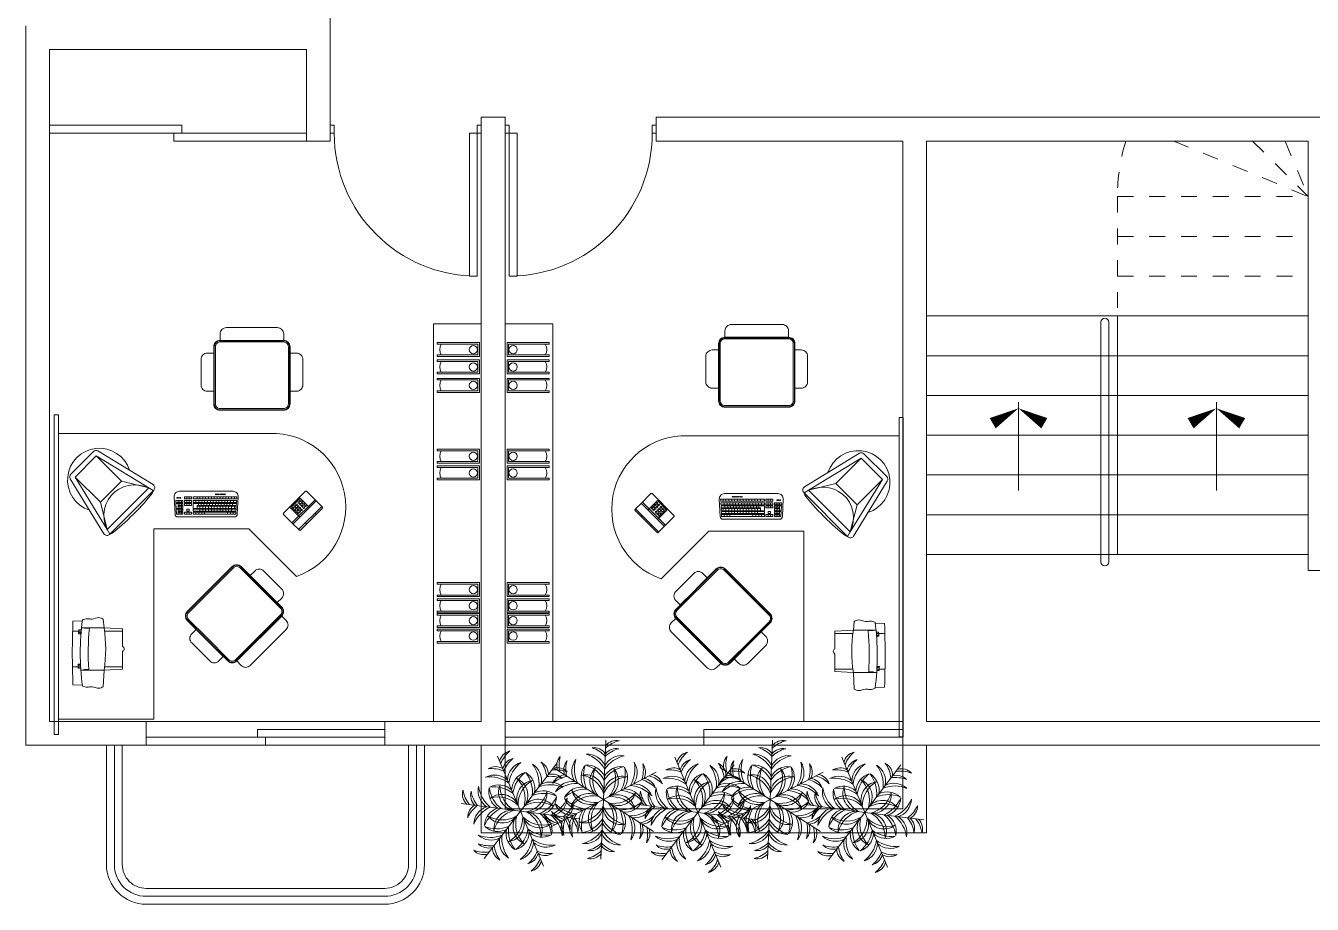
# Model space of a CAD drawing. Header units: millimetres. Extents: x 94 to 362, y 157 to 221.
# Drawn here: x 220.36 to 228.45, y 184.86 to 190.39 of the extents above; entities that cross this region are included whole.
import ezdxf

# ---------------------------------------------------------------- set-up
doc = ezdxf.new("R2010")
doc.units = ezdxf.units.MM
doc.linetypes.add('HIDDEN', pattern=[9.525, 6.35, -3.175])
doc.layers.get('0').update_dxf_attribs({"lineweight": 9})
for name, color, linetype, lineweight in [('ARBOL', 3, 'Continuous', 9), ('eq', 5, 'Continuous', 9), ('puertas y muebles', 6, 'Continuous', 9)]:
    doc.layers.add(name, color=color, linetype=linetype, lineweight=lineweight)

# ---------------------------------------------------------------- blocks, each defined once
blk = doc.blocks.new('S39')
for points in [[(-0.25, -0.1), (-0.25, -0.05, -0.414214), (-0.2, 0), (0.2, 0, -0.414214), (0.25, -0.05), (0.25, -0.1), (-0.25, -0.1)], [(-0.3, -0.4), (-0.3, -0.15, -0.414214), (-0.25, -0.1), (0.25, -0.1, -0.414214), (0.3, -0.15), (0.3, -0.6, -0.414214), (0.25, -0.65), (-0.25, -0.65, -0.414214), (-0.3, -0.6), (-0.3, -0.4)], [(-0.4, -0.35), (-0.4, -0.25, -0.414214), (-0.35, -0.2), (-0.3, -0.2), (-0.3, -0.5), (-0.35, -0.5, -0.414214), (-0.4, -0.45), (-0.4, -0.35)], [(0.3, -0.35), (0.3, -0.2), (0.35, -0.2, -0.414214), (0.4, -0.25), (0.4, -0.45, -0.414214), (0.35, -0.5), (0.3, -0.5), (0.3, -0.35)]]:
    blk.add_lwpolyline(points, format="xyb")
for points in [[(-0.296, -0.4), (-0.296, -0.15, -0.414214), (-0.25, -0.104), (0.25, -0.104, -0.414214), (0.296, -0.15), (0.296, -0.6, -0.414214), (0.25, -0.646), (-0.25, -0.646, -0.414214), (-0.296, -0.6)], [(-0.287, -0.4), (-0.287, -0.15, -0.414214), (-0.25, -0.113), (0.25, -0.113, -0.414214), (0.287, -0.15), (0.287, -0.6, -0.414214), (0.25, -0.637), (-0.25, -0.637, -0.414214), (-0.287, -0.6)]]:
    blk.add_lwpolyline(points, format="xyb", close=True)
blk = doc.blocks.new('MODULO_ESQUINERO')
at = {"layer": 'puertas y muebles'}
for p, q in [((0.2576, -0.0778), (0.114, -0.2212)), ((0.6314, -0.2867), (0.2853, -0.0745)), ((0.2749, -0.1051), (0.1413, -0.2385)), ((0.4338, -0.2643), (0.2749, -0.1051)), ((0.6051, -0.3076), (0.2749, -0.1051)), ((1.1809, -0.0917), (1.1784, -0.1501)), ((1.2234, -0.2877), (1.2234, -0.1452)), ((1.2359, -0.1441), (1.2359, -0.129)), ((1.2434, -0.1284), (1.2434, -0.0896)), ((1.2434, -0.1434), (1.2434, -0.1284)), ((1.2534, -0.1426), (1.2534, -0.1276)), ((1.2609, -0.1395), (1.2609, -0.127)), ((1.4509, -0.1367), (1.4509, -0.1242)), ((1.4584, -0.1395), (1.4584, -0.1245)), ((1.4684, -0.125), (1.4684, -0.0885)), ((1.4684, -0.14), (1.4684, -0.125)), ((1.4759, -0.1404), (1.4759, -0.1254)), ((1.4859, -0.1911), (1.4859, -0.1611)), ((1.4884, -0.2877), (1.4884, -0.1412)), ((1.5809, -0.0917), (1.5834, -0.1501)), ((0.3602, -0.5967), (0.1413, -0.2385)), ((0.3002, -0.3977), (0.1413, -0.2385)), ((1.2259, -0.1952), (1.2259, -0.1651)), ((0.3224, -0.5952), (0.1107, -0.2488)), ((0.4338, -0.2643), (0.3002, -0.3977)), ((0.6051, -0.3076), (0.3433, -0.5691)), ((0.6355, -0.3218), (0.3575, -0.5994)), ((0.6051, -0.3076), (0.4338, -0.2643)), ((1.2234, -0.2877), (1.1684, -0.2827)), ((1.2234, -0.2877), (1.2284, -0.4039)), ((1.2434, -0.2905), (1.2434, -0.4039)), ((1.4684, -0.2905), (1.4684, -0.4039)), ((1.4884, -0.2877), (1.4834, -0.4039)), ((1.4884, -0.2877), (1.5934, -0.2827)), ((0.3433, -0.5691), (0.3002, -0.3977)), ((1.2284, -0.4039), (1.3407, -0.4039)), ((1.3712, -0.4039), (1.4834, -0.4039)), ((0.3642, -1.0976), (0.3642, -0.7611)), ((0.399, -0.7282), (0.5089, -0.7341)), ((0.3994, -0.8358), (0.3994, -0.795)), ((0.4126, -0.808), (0.3994, -0.808)), ((0.4107, -0.7931), (0.4013, -0.7931)), ((0.4126, -0.8358), (0.4126, -0.795)), ((0.4222, -0.7817), (0.4222, -0.7402)), ((0.4354, -0.7531), (0.4222, -0.7531)), ((0.4354, -0.7632), (0.4222, -0.7632)), ((0.4354, -0.7734), (0.4222, -0.7734)), ((0.4222, -0.8358), (0.4222, -0.795)), ((0.4354, -0.808), (0.4222, -0.808)), ((0.4335, -0.7835), (0.424, -0.7835)), ((0.4335, -0.7931), (0.424, -0.7931)), ((0.4241, -0.7383), (0.4336, -0.7389)), ((0.4354, -0.7817), (0.4354, -0.7407)), ((0.4354, -0.8358), (0.4354, -0.795)), ((0.4404, -0.7817), (0.4404, -0.7412)), ((0.4719, -0.7531), (0.4404, -0.7531)), ((0.4536, -0.7632), (0.4404, -0.7632)), ((0.4536, -0.7734), (0.4404, -0.7734)), ((0.4404, -0.8358), (0.4404, -0.795)), ((0.4536, -0.808), (0.4404, -0.808)), ((0.4518, -0.7835), (0.4423, -0.7835)), ((0.4518, -0.7931), (0.4423, -0.7931)), ((0.4424, -0.7393), (0.4701, -0.7408)), ((0.4536, -0.7817), (0.4536, -0.7531)), ((0.4536, -0.8358), (0.4536, -0.795)), ((0.4587, -0.7817), (0.4587, -0.7531)), ((0.4719, -0.7632), (0.4587, -0.7632)), ((0.4719, -0.7734), (0.4587, -0.7734)), ((0.47, -0.7835), (0.4606, -0.7835)), ((0.4719, -0.7817), (0.4719, -0.7427)), ((0.4769, -0.7817), (0.4769, -0.7432)), ((0.5084, -0.7531), (0.4769, -0.7531)), ((0.4901, -0.7632), (0.4769, -0.7632)), ((0.4901, -0.7734), (0.4769, -0.7734)), ((0.4883, -0.7835), (0.4788, -0.7835)), ((0.4883, -0.808), (0.4788, -0.808)), ((0.4789, -0.7413), (0.5066, -0.7428)), ((0.4901, -0.7817), (0.4901, -0.7531)), ((0.4952, -0.7817), (0.4952, -0.7531)), ((0.5084, -0.7632), (0.4952, -0.7632)), ((0.5084, -0.7734), (0.4952, -0.7734)), ((0.4952, -0.8358), (0.4952, -0.795)), ((0.5084, -0.808), (0.4952, -0.808)), ((0.5065, -0.7835), (0.4971, -0.7835)), ((0.5065, -0.7931), (0.4971, -0.7931)), ((0.5084, -0.7817), (0.5084, -0.7447)), ((0.5084, -0.8358), (0.5084, -0.795)), ((0.5254, -1.1081), (0.5254, -0.7506)), ((0.4126, -0.8228), (0.3994, -0.8228)), ((0.3994, -1.1205), (0.3994, -0.8491)), ((0.4126, -0.8719), (0.3994, -0.8719)), ((0.4107, -0.8376), (0.4013, -0.8376)), ((0.4107, -0.8472), (0.4013, -0.8472)), ((0.4126, -1.12), (0.4126, -0.8491)), ((0.4354, -0.8228), (0.4222, -0.8228)), ((0.4222, -1.1185), (0.4222, -0.8491)), ((0.4354, -0.8654), (0.4222, -0.8654)), ((0.4354, -0.8835), (0.4222, -0.8835)), ((0.4335, -0.8376), (0.424, -0.8376)), ((0.4335, -0.8472), (0.424, -0.8472)), ((0.4354, -1.118), (0.4354, -0.8491)), ((0.4536, -0.8228), (0.4404, -0.8228)), ((0.4404, -1.1175), (0.4404, -0.8491)), ((0.4536, -0.8814), (0.4404, -0.8814)), ((0.4518, -0.8376), (0.4423, -0.8376)), ((0.47, -0.8472), (0.4423, -0.8472)), ((0.4536, -1.117), (0.4536, -0.8719)), ((0.4719, -0.8719), (0.4536, -0.8719)), ((0.4587, -1.1165), (0.4587, -0.8719)), ((0.4719, -1.116), (0.4719, -0.8491)), ((0.4769, -0.8209), (0.4769, -0.8098)), ((0.4769, -1.1155), (0.4769, -0.8491)), ((0.4883, -0.8228), (0.4788, -0.8228)), ((0.4883, -0.8472), (0.4788, -0.8472)), ((0.4901, -0.8209), (0.4901, -0.8098)), ((0.4901, -1.115), (0.4901, -0.8491)), ((0.5084, -0.8228), (0.4952, -0.8228)), ((0.4952, -1.1146), (0.4952, -0.8491)), ((0.5084, -0.865), (0.4952, -0.865)), ((0.5084, -0.883), (0.4952, -0.883)), ((0.5065, -0.8376), (0.4971, -0.8376)), ((0.5065, -0.8472), (0.4971, -0.8472)), ((0.5084, -1.114), (0.5084, -0.8491)), ((0.4126, -0.89), (0.3994, -0.89)), ((0.4126, -0.9081), (0.3994, -0.9081)), ((0.4126, -0.9261), (0.3994, -0.9261)), ((0.4126, -0.9442), (0.3994, -0.9442)), ((0.4126, -0.9622), (0.3994, -0.9622)), ((0.4354, -0.9015), (0.4222, -0.9015)), ((0.4354, -0.9196), (0.4222, -0.9196)), ((0.4354, -0.9376), (0.4222, -0.9376)), ((0.4354, -0.9557), (0.4222, -0.9557)), ((0.4536, -0.8971), (0.4404, -0.8971)), ((0.4536, -0.9152), (0.4404, -0.9152)), ((0.4536, -0.9332), (0.4404, -0.9332)), ((0.4536, -0.9513), (0.4404, -0.9513)), ((0.4536, -0.9694), (0.4404, -0.9694)), ((0.4719, -0.89), (0.4587, -0.89)), ((0.4719, -0.9081), (0.4587, -0.9081)), ((0.4719, -0.9261), (0.4587, -0.9261)), ((0.4719, -0.9442), (0.4587, -0.9442)), ((0.4719, -0.9622), (0.4587, -0.9622)), ((0.4901, -0.89), (0.4769, -0.89)), ((0.4901, -0.9081), (0.4769, -0.9081)), ((0.4901, -0.9261), (0.4769, -0.9261)), ((0.4901, -0.9442), (0.4769, -0.9442)), ((0.4901, -0.9622), (0.4769, -0.9622)), ((0.5084, -0.9011), (0.4952, -0.9011)), ((0.5084, -0.9191), (0.4952, -0.9191)), ((0.4126, -0.9803), (0.3994, -0.9803)), ((0.4126, -0.9984), (0.3994, -0.9984)), ((0.4126, -1.0164), (0.3994, -1.0164)), ((0.4126, -1.0345), (0.3994, -1.0345)), ((0.4354, -0.9737), (0.4222, -0.9737)), ((0.4354, -0.9918), (0.4222, -0.9918)), ((0.4354, -1.0099), (0.4222, -1.0099)), ((0.4354, -1.0279), (0.4222, -1.0279)), ((0.4354, -1.046), (0.4222, -1.046)), ((0.4536, -0.9874), (0.4404, -0.9874)), ((0.4536, -1.0055), (0.4404, -1.0055)), ((0.4536, -1.0235), (0.4404, -1.0235)), ((0.4536, -1.0416), (0.4404, -1.0416)), ((0.4719, -0.9803), (0.4587, -0.9803)), ((0.4719, -0.9984), (0.4587, -0.9984)), ((0.4719, -1.0164), (0.4587, -1.0164)), ((0.4719, -1.0345), (0.4587, -1.0345)), ((0.4901, -0.9803), (0.4769, -0.9803)), ((0.4901, -0.9984), (0.4769, -0.9984)), ((0.4901, -1.0164), (0.4769, -1.0164)), ((0.4901, -1.0345), (0.4769, -1.0345)), ((0.399, -1.1305), (0.5089, -1.1246)), ((0.4126, -1.0525), (0.3994, -1.0525)), ((0.4126, -1.0706), (0.3994, -1.0706)), ((0.4126, -1.0887), (0.3994, -1.0887)), ((0.4126, -1.1069), (0.3994, -1.1069)), ((0.4014, -1.1224), (0.4108, -1.1218)), ((0.4354, -1.064), (0.4222, -1.064)), ((0.4354, -1.0821), (0.4222, -1.0821)), ((0.4354, -1.1004), (0.4222, -1.1004)), ((0.4241, -1.1204), (0.4336, -1.1199)), ((0.4536, -1.0597), (0.4404, -1.0597)), ((0.4536, -1.0777), (0.4404, -1.0777)), ((0.4536, -1.0958), (0.4404, -1.0958)), ((0.4424, -1.1194), (0.4519, -1.1189)), ((0.4719, -1.0525), (0.4587, -1.0525)), ((0.4719, -1.0706), (0.4587, -1.0706)), ((0.4719, -1.0887), (0.4587, -1.0887)), ((0.4719, -1.1069), (0.4587, -1.1069)), ((0.4607, -1.1184), (0.4701, -1.1179)), ((0.4901, -1.0525), (0.4769, -1.0525)), ((0.4901, -1.0706), (0.4769, -1.0706)), ((0.4901, -1.0887), (0.4769, -1.0887)), ((0.4789, -1.1174), (0.4884, -1.1169)), ((0.5084, -1.0636), (0.4952, -1.0636)), ((0.5084, -1.0817), (0.4952, -1.0817)), ((0.5084, -1.1), (0.4952, -1.1)), ((0.4972, -1.1164), (0.5066, -1.1159)), ((0.4083, -1.5198), (0.467, -1.5785)), ((0.5271, -1.5184), (0.4684, -1.4597)), ((0.5024, -1.6138), (0.5095, -1.6209)), ((0.5696, -1.5608), (0.5625, -1.5537))]:
    blk.add_line(p, q, dxfattribs=at)
blk.add_lwpolyline([(-0.1155, 0.0257), (1.8946, 0.0257), (1.8946, 0), (-0.1155, 0)], close=True, dxfattribs=at)
for points in [[(0, -1.3288, 0.858271), (0.9, -1.4968), (0.6, -1.1968), (0.6, -0.6), (1.7968, -0.6), (1.7968, 0), (0.6, 0), (0, 0), (0, -1.3587)], [(0.5731, -1.4795), (0.5095, -1.4158, 0.414214), (0.5024, -1.4158), (0.3645, -1.5537, 0.414214), (0.3645, -1.5608), (0.4281, -1.6244)], [(0.4564, -1.6527), (0.4635, -1.6598, 0.414214), (0.4706, -1.6598), (0.6085, -1.5219, 0.414214), (0.6085, -1.5148), (0.6014, -1.5078)]]:
    blk.add_lwpolyline(points, format="xyb", dxfattribs=at)
for points in [[(0.4684, -1.4597), (0.4083, -1.5198)], [(0.4175, -1.6138), (0.5625, -1.4689)]]:
    blk.add_lwpolyline(points, dxfattribs=at)
blk.add_lwpolyline([(0.6014, -1.5078), (0.5731, -1.4795, 0.414214), (0.566, -1.4795), (0.4281, -1.6174, 0.414214), (0.4281, -1.6244), (0.4564, -1.6527, 0.414214), (0.4635, -1.6527), (0.6014, -1.5148, 0.414214)], format="xyb", close=True, dxfattribs=at)
for centre, radius in [((0.4051, -0.7481), 0.0022), ((0.4051, -0.7576), 0.0022), ((0.4051, -0.7672), 0.0022), ((0.3836, -0.9892), 0.0022), ((0.3836, -0.9988), 0.0022), ((0.3836, -1.0083), 0.0022), ((0.3836, -1.0179), 0.0022), ((0.3836, -1.0275), 0.0022), ((0.3836, -1.0371), 0.0022), ((0.3836, -1.0466), 0.0022), ((0.4246, -1.5219), 0.005), ((0.4352, -1.5113), 0.005), ((0.4352, -1.5325), 0.005), ((0.4458, -1.5219), 0.005), ((0.4494, -1.4972), 0.005), ((0.4564, -1.5325), 0.005), ((0.46, -1.4866), 0.005), ((0.46, -1.5078), 0.005), ((0.4706, -1.4759), 0.005), ((0.4706, -1.4972), 0.005), ((0.4706, -1.5184), 0.005), ((0.4812, -1.4866), 0.005), ((0.4812, -1.5078), 0.005), ((0.4812, -1.529), 0.005), ((0.4918, -1.4972), 0.005), ((0.4918, -1.5184), 0.005), ((0.5024, -1.5078), 0.005), ((0.4458, -1.5431), 0.005), ((0.4564, -1.5537), 0.005), ((0.467, -1.5431), 0.005)]:
    blk.add_circle(centre, radius, dxfattribs=at)
for centre, radius, start, end in [((0.2934, -0.2573), 0.1997, 17.82668, 252.08276), ((0.2735, -0.0937), 0.0225, 58.48127, 134.95472), ((1.3809, -1.7954), 1.6577, 82.80817, 97.19183), ((1.3809, -5.0408), 4.9531, 87.68585, 92.31415), ((1.3809, -1.7954), 1.6727, 94.11393, 94.97297), ((1.3809, -1.7954), 1.6602, 94.14496, 94.40451), ((1.3809, -1.7954), 1.6727, 86.74418, 87.60157), ((1.3809, -1.7954), 1.6602, 87.32441, 87.5835), ((0.1299, -0.2371), 0.0225, 134.95472, 211.42817), ((1.3809, -1.7954), 1.6077, 86.25533, 95.53251), ((0.6196, -0.3059), 0.0225, 314.95472, 58.48127), ((1.3559, 0.5851), 0.8828, 261.36794, 278.63206), ((1.3559, -0.3972), 0.0166, 203.49127, 336.50873), ((0.3416, -0.5835), 0.0225, 211.42817, 314.95472), ((0.3972, -0.7611), 0.033, 86.90594, 180), ((0.4013, -0.795), 0.00187, 90, 180), ((0.4107, -0.795), 0.00187, 360, 90), ((0.424, -0.7402), 0.00187, 86.90594, 180), ((0.424, -0.7817), 0.00187, 180, 270), ((0.424, -0.795), 0.00187, 90, 180), ((0.4335, -0.7817), 0.00187, 270, 360), ((0.4335, -0.795), 0.00187, 360, 90), ((0.4335, -0.7407), 0.00187, 360, 86.90594), ((0.4423, -0.7412), 0.00187, 86.90594, 180), ((0.4423, -0.7817), 0.00187, 180, 270), ((0.4423, -0.795), 0.00187, 90, 180), ((0.4518, -0.7817), 0.00187, 270, 360), ((0.4518, -0.795), 0.00187, 360, 90), ((0.4606, -0.7817), 0.00187, 180, 270), ((0.47, -0.7817), 0.00187, 270, 360), ((0.47, -0.7427), 0.00187, 360, 86.90594), ((0.4788, -0.7432), 0.00187, 86.90594, 180), ((0.4788, -0.7817), 0.00187, 180, 270), ((0.4788, -0.8098), 0.00187, 90, 180), ((0.4883, -0.7817), 0.00187, 270, 360), ((0.4883, -0.8098), 0.00187, 360, 90), ((0.4971, -0.7817), 0.00187, 180, 270), ((0.4971, -0.795), 0.00187, 90, 180), ((0.5065, -0.7817), 0.00187, 270, 360), ((0.5065, -0.795), 0.00187, 360, 90), ((0.5065, -0.7447), 0.00187, 360, 86.90594), ((0.5089, -0.7506), 0.0165, 0, 90), ((0.4013, -0.8358), 0.00187, 180, 270), ((0.4013, -0.8491), 0.00187, 90, 180), ((0.4107, -0.8358), 0.00187, 270, 360), ((0.4107, -0.8491), 0.00187, 360, 90), ((0.424, -0.8358), 0.00187, 180, 270), ((0.424, -0.8491), 0.00187, 90, 180), ((0.4335, -0.8358), 0.00187, 270, 360), ((0.4335, -0.8491), 0.00187, 360, 90), ((0.4423, -0.8358), 0.00187, 180, 270), ((0.4423, -0.8491), 0.00187, 90, 180), ((0.4518, -0.8358), 0.00187, 270, 360), ((0.47, -0.8491), 0.00187, 360, 90), ((0.4788, -0.8209), 0.00187, 180, 270), ((0.4788, -0.8491), 0.00187, 90, 180), ((0.4883, -0.8209), 0.00187, 270, 360), ((0.4883, -0.8491), 0.00187, 360, 90), ((0.4971, -0.8358), 0.00187, 180, 270), ((0.4971, -0.8491), 0.00187, 90, 180), ((0.5065, -0.8358), 0.00187, 270, 360), ((0.5065, -0.8491), 0.00187, 360, 90), ((0.3972, -1.0976), 0.033, 180, 273.09408), ((0.4013, -1.1205), 0.00187, 180, 273.09408), ((0.4107, -1.12), 0.00187, 273.09408, 360), ((0.424, -1.1185), 0.00187, 180, 273.09408), ((0.4335, -1.118), 0.00187, 273.09408, 360), ((0.4423, -1.1175), 0.00187, 180, 273.09408), ((0.4518, -1.117), 0.00187, 273.09408, 360), ((0.4606, -1.1165), 0.00187, 180, 273.09408), ((0.47, -1.116), 0.00187, 273.09408, 360), ((0.4788, -1.1155), 0.00187, 180, 273.09408), ((0.4883, -1.115), 0.00187, 273.09408, 360), ((0.4971, -1.1146), 0.00187, 180, 273.09408), ((0.5065, -1.114), 0.00187, 273.09408, 360), ((0.5089, -1.1081), 0.0165, 270, 0)]:
    blk.add_arc(centre, radius, start, end, dxfattribs=at)
for centre, major_axis, ratio, start_param, end_param in [((0.5265, -0.492), (-0.1304, 0.1642), 0.944097, -1.254746, 1.312394), ((0.4968, -0.4603), (-0.1366, -0.1364), 0.086668, 6.241492, 9.4576)]:
    blk.add_ellipse(centre, major_axis=major_axis, ratio=ratio, start_param=start_param, end_param=end_param, dxfattribs=at)
for points in [[(1.1684, -0.2827), (1.1584, -0.2537), (1.1684, -0.2119), (1.1659, -0.182), (1.1734, -0.1507)], [(1.5934, -0.2827), (1.6034, -0.2537), (1.5934, -0.2119), (1.5959, -0.182), (1.5884, -0.1507)]]:
    blk.add_spline(points, degree=3, dxfattribs=at)
at = {"layer": 'puertas y muebles', "xscale": 0.7999999999999582, "yscale": 0.7999999999999582, "zscale": 0.7999999999999582, "rotation": 225.0000000000057}
blk.add_blockref('S39', (1.3467, -1.3193), dxfattribs=at)
blk = doc.blocks.new('CARPETA')
at = {"layer": 'puertas y muebles'}
for points in [[(-0.0101, 0), (0, 0), (0, 0.265), (-0.0101, 0.265), (-0.0101, 0.0101), (-0.0777, 0.0101), (-0.0777, 0.265), (-0.0878, 0.265), (-0.0878, 0), (-0.0777, 0)], [(-0.0878, 0.0101), (-0.0878, 0), (0, 0)]]:
    blk.add_lwpolyline(points, dxfattribs=at)
blk.add_circle((-0.0437, 0.0381), 0.026, dxfattribs=at)
blk.add_arc((-0.0445, 0.1842), 0.0654, 58.22004, 120.48804, dxfattribs=at)
blk = doc.blocks.new('PLANTA_PLANTA')
at = {"layer": 'ARBOL', "linetype": 'ByBlock'}
for p in [(0.072, 0.495), (-0.39, 0.302), (0.469, 0.191), (-0.454, -0.193), (-0.057, -0.497), (0.405, -0.304)]:
    blk.add_line(p, (0.008, -0.001), dxfattribs=at)
for centre, radius, start, end in [((-0.044, 0.326), 0.115, 28.9198, 92.2541), ((-0.154, 0.204), 0.26, 36.7061, 66.0092), ((0.225, 0.224), 0.26, 99.2504, 128.5535), ((0.149, 0.37), 0.115, 73.0055, 136.3398), ((-0.242, 0.307), 0.115, 133.0055, 196.3398), ((-0.078, 0.299), 0.26, 159.2504, 188.5535), ((-0.188, 0.266), 0.115, 133.0055, 196.3398), ((-0.024, 0.258), 0.26, 159.2504, 188.5535), ((-0.076, 0.245), 0.16, 137.2361, 207.3809), ((0.055, 0.251), 0.268, 157.5932, 201.2586), ((-0.108, 0.231), 0.16, 17.8787, 88.0235), ((-0.204, 0.143), 0.268, 24.001, 67.6664), ((0.249, 0.084), 0.268, 97.5932, 141.2586), ((0.179, 0.194), 0.16, 77.2361, 147.3809), ((0.216, 0.156), 0.26, 99.2504, 128.5535), ((0.141, 0.302), 0.115, 73.0055, 136.3398), ((-0.301, 0.118), 0.115, 88.9198, 152.2541), ((-0.251, -0.039), 0.26, 96.7061, 126.0092), ((-0.003, 0.189), 0.16, 137.2361, 207.3809), ((-0.14, 0.065), 0.156, 356.0557, 96.2644), ((-0.214, -0.008), 0.236, 14.2963, 75.8176), ((0.127, 0.196), 0.268, 157.5932, 201.2586), ((-0.216, 0.053), 0.268, 24.001, 67.6664), ((-0.12, 0.141), 0.16, 17.8787, 88.0235), ((0.064, 0.15), 0.156, 128.9952, 229.2039), ((0.169, 0.151), 0.236, 149.442, 210.9633), ((0.238, -0.006), 0.268, 97.5932, 141.2586), ((0.167, 0.104), 0.16, 77.2361, 147.3809), ((-0.11, 0.187), 0.236, 314.2963, 15.8176), ((-0.009, 0.16), 0.156, 296.0557, 36.2644), ((-0.058, 0.22), 0.268, 324.001, 7.6664), ((0.067, 0.18), 0.16, 317.8787, 28.0235), ((0.026, 0.255), 0.268, 324.001, 7.6664), ((0.151, 0.215), 0.16, 317.8787, 28.0235), ((0.104, 0.241), 0.26, 336.7061, 6.0092), ((0.265, 0.207), 0.115, 328.9198, 32.2541), ((-0.251, 0.015), 0.16, 77.8787, 148.0235), ((-0.223, -0.113), 0.268, 84.001, 127.6664), ((-0.179, -0.04), 0.16, 77.8787, 148.0235), ((0.167, 0.026), 0.156, 68.9952, 169.2039), ((0.22, -0.065), 0.236, 89.442, 150.9633), ((0.262, -0.052), 0.16, 17.2361, 87.3809), ((0.248, -0.103), 0.26, 39.2504, 68.5535), ((0.336, 0.035), 0.115, 13.0055, 76.3398), ((0.311, -0.077), 0.26, 39.2504, 68.5535), ((0.399, 0.062), 0.115, 13.0055, 76.3398), ((-0.247, 0.05), 0.16, 197.2361, 267.3809), ((-0.187, 0.166), 0.268, 217.5932, 261.2586), ((-0.151, -0.168), 0.268, 84.001, 127.6664), ((-0.163, 0.085), 0.16, 197.2361, 267.3809), ((-0.103, 0.201), 0.268, 217.5932, 261.2586), ((-0.123, -0.095), 0.156, 56.0557, 156.2644), ((-0.097, -0.197), 0.236, 74.2963, 135.8176), ((-0.044, 0.215), 0.236, 209.442, 270.9633), ((-0.095, 0.124), 0.156, 188.9952, 289.2039), ((0.112, 0.195), 0.236, 254.2963, 315.8176), ((0.138, 0.093), 0.156, 236.0557, 336.2644), ((0.059, -0.217), 0.236, 29.442, 90.9633), ((0.11, -0.125), 0.156, 8.9952, 109.2039), ((0.118, -0.203), 0.268, 37.5932, 81.2586), ((0.178, -0.087), 0.16, 17.2361, 87.3809), ((0.202, -0.168), 0.268, 37.5932, 81.2586), ((-0.384, -0.064), 0.115, 193.0055, 256.3398), ((-0.295, 0.075), 0.26, 219.2504, 248.5535), ((-0.233, 0.101), 0.26, 219.2504, 248.5535), ((-0.321, -0.037), 0.115, 193.0055, 256.3398), ((-0.011, -0.257), 0.268, 144.001, 187.6664), ((-0.052, -0.182), 0.16, 137.8787, 208.0235), ((-0.205, 0.063), 0.236, 269.442, 330.9633), ((-0.152, -0.028), 0.156, 248.9952, 349.2039), ((0.073, -0.222), 0.268, 144.001, 187.6664), ((0.024, -0.161), 0.156, 116.0557, 216.2644), ((0.125, -0.189), 0.236, 134.2963, 195.8176), ((0.155, -0.067), 0.156, 176.0557, 276.2644), ((0.229, 0.006), 0.236, 194.2963, 255.8176), ((-0.154, -0.153), 0.236, 329.442, 30.9633), ((-0.049, -0.152), 0.156, 308.9952, 49.2039), ((-0.112, -0.198), 0.268, 337.5932, 21.2586), ((0.166, 0.166), 0.268, 264.001, 307.6664), ((0.194, 0.038), 0.16, 257.8787, 328.0235), ((0.238, 0.111), 0.268, 264.001, 307.6664), ((0.266, -0.017), 0.16, 257.8787, 328.0235), ((-0.25, -0.209), 0.115, 148.9198, 212.2541), ((-0.089, -0.243), 0.26, 156.7061, 186.0092), ((-0.135, -0.217), 0.16, 137.8787, 208.0235), ((-0.222, 0.004), 0.268, 277.5932, 321.2586), ((-0.152, -0.106), 0.16, 257.2361, 327.3809), ((0.135, -0.143), 0.16, 197.8787, 268.0235), ((0.231, -0.055), 0.268, 204.001, 247.6664), ((0.019, -0.191), 0.16, 317.2361, 27.3809), ((-0.039, -0.253), 0.268, 337.5932, 21.2586), ((0.091, -0.247), 0.16, 317.2361, 27.3809), ((0.266, 0.037), 0.26, 276.7061, 306.0092), ((0.316, -0.12), 0.115, 268.9198, 332.2541), ((-0.234, -0.086), 0.268, 277.5932, 321.2586), ((-0.163, -0.196), 0.16, 257.2361, 327.3809), ((0.123, -0.233), 0.16, 197.8787, 268.0235), ((0.22, -0.145), 0.268, 204.001, 247.6664), ((0.039, -0.26), 0.26, 339.2504, 8.5535), ((0.203, -0.268), 0.115, 313.0055, 16.3398), ((0.093, -0.301), 0.26, 339.2504, 8.5535), ((0.258, -0.309), 0.115, 313.0055, 16.3398), ((-0.21, -0.226), 0.26, 279.2504, 308.5535), ((-0.201, -0.158), 0.26, 279.2504, 308.5535), ((-0.125, -0.304), 0.115, 253.0055, 316.3398), ((0.059, -0.328), 0.115, 208.9198, 272.2541), ((0.169, -0.206), 0.26, 216.7061, 246.0092), ((-0.134, -0.372), 0.115, 253.0055, 316.3398)]:
    blk.add_arc(centre, radius, start, end, dxfattribs=at)
blk = doc.blocks.new('PUERTA90')
at = {"layer": 'puertas y muebles'}
for points in [[(0.025, -0.025), (-0.025, -0.025), (-0.025, 0), (0.025, 0)], [(0.925, -0.925), (0.925, -0.875), (0.025, -0.875), (0.025, -0.925)], [(0.025, -0.95), (-0.025, -0.95), (-0.025, -0.925), (0.025, -0.925)]]:
    blk.add_lwpolyline(points, close=True, dxfattribs=at)
blk.add_arc((0.025, -0.925), 0.9, 360, 90, dxfattribs=at)
blk = doc.blocks.new('FLECHA')
blk.add_line((0, 5.95), (0, 0))
for points in [[(0, 4.89, 0, 2, 0), (-4.33, 2.39, 2, 2, 0)], [(0, 4.89, 0, 2, 0), (4.33, 2.39, 2, 2, 0)]]:
    blk.add_lwpolyline(points, format="xyseb")

msp = doc.modelspace()

# ---------------------------------------------------------------- linework, layer by layer
for p, q in [((222.2765, 189.6629), (222.2765, 191.4129)), ((220.362, 185.8629), (220.362, 190.3879)), ((222.1265, 190.2379), (220.512, 190.2379)), ((220.512, 190.2379), (220.512, 186.0129)), ((222.1265, 189.6629), (222.1265, 190.2379)), ((223.2265, 186.0129), (223.2265, 189.8129)), ((224.3265, 189.8129), (224.3265, 189.6629)), ((226.0265, 189.8129), (228.4265, 189.8129)), ((222.2765, 189.6629), (222.1265, 189.6629)), ((225.8765, 189.6629), (224.3265, 189.6629)), ((226.0265, 189.6629), (228.4265, 189.6629)), ((226.0265, 188.5629), (228.4265, 188.5629)), ((226.0265, 188.5629), (226.0265, 187.0629)), ((227.2265, 188.5629), (227.2265, 187.0629)), ((228.4265, 188.5629), (228.4265, 187.0629)), ((226.0265, 188.3129), (228.4265, 188.3129)), ((226.0265, 188.0629), (228.4265, 188.0629)), ((226.0265, 187.8129), (228.4265, 187.8129)), ((226.0265, 187.5629), (228.4265, 187.5629)), ((226.0265, 187.3129), (228.4265, 187.3129)), ((226.0265, 187.0629), (228.4265, 187.0629)), ((228.4265, 186.9629), (228.5765, 186.9629)), ((220.512, 186.0129), (223.2265, 186.0129)), ((226.0265, 186.0129), (228.5765, 186.0129)), ((220.362, 185.8629), (228.5765, 185.8629))]:
    msp.add_line(p, q)
at = {"linetype": 'HIDDEN', "ltscale": 0.01}
for p, q in [((227.5815, 189.6629), (228.4265, 189.3129)), ((228.0765, 189.6629), (228.4265, 189.3129)), ((228.2815, 189.6629), (228.4265, 189.3129)), ((227.2265, 189.3129), (228.4265, 189.3129)), ((227.2265, 189.0629), (228.4265, 189.0629)), ((227.2265, 188.8129), (228.4265, 188.8129))]:
    msp.add_line(p, q, dxfattribs=at)
for points in [[(223.3765, 189.8129), (223.2265, 189.8129)], [(225.8765, 189.6629), (225.8765, 186.0129), (223.3765, 186.0129), (223.3765, 189.8129)], [(226.0265, 189.8129), (224.3265, 189.8129)], [(228.5765, 186.9629), (228.5765, 189.8129), (228.4265, 189.8129)], [(223.2265, 189.6629), (223.2265, 186.0129)], [(226.0265, 187.2582), (226.0265, 189.6629)], [(228.4265, 186.9629), (228.4265, 189.6629)], [(225.8765, 187.2582), (225.8765, 187.1082)], [(226.0265, 186.0129), (226.0265, 187.1082)], [(223.2265, 185.8629), (220.5765, 185.8629)], [(223.2265, 185.8629), (226.0265, 185.8629)], [(223.2265, 185.8629), (223.2265, 185.3129), (226.0265, 185.3129), (226.0265, 185.8629)], [(225.8765, 185.8629), (225.8765, 185.4629), (223.3765, 185.4629), (223.3765, 185.8629)]]:
    msp.add_lwpolyline(points)
msp.add_lwpolyline([(227.2786, 189.6629, 0.074128), (227.2265, 189.3129), (227.2265, 188.5629)], format="xyb", dxfattribs=at)
msp.add_lwpolyline([(228.4265, 189.3129), (228.4265, 189.6629)], dxfattribs=at)
msp.add_lwpolyline([(227.1722, 187.0162), (227.1722, 188.5235, 1), (227.1222, 188.5235), (227.1222, 187.0162, 1)], format="xyb", close=True)
for points in [[(222.8692, 185.8629), (222.8692, 185.1129, -0.414214), (222.6192, 184.8629), (221.1192, 184.8629, -0.414214), (220.8692, 185.1129), (220.8692, 185.8629)], [(222.8192, 185.8629), (222.8192, 185.1129, -0.414214), (222.6192, 184.9129), (221.1192, 184.9129, -0.414214), (220.9192, 185.1129), (220.9192, 185.8629)], [(222.7692, 185.8629), (222.7692, 185.1129, -0.414214), (222.6192, 184.9629), (221.1192, 184.9629, -0.414214), (220.9692, 185.1129), (220.9692, 185.8629)]]:
    msp.add_lwpolyline(points, format="xyb")
at = {"layer": 'eq'}
for p, q in [((226.6043, 187.7984), (226.6043, 187.4646)), ((227.8486, 187.7984), (227.8486, 187.4646))]:
    msp.add_line(p, q, dxfattribs=at)
at = {"layer": 'puertas y muebles'}
for p, q in [((221.1192, 185.8629), (221.1192, 186.0129)), ((222.6192, 185.8629), (222.6192, 186.0129)), ((223.3765, 185.8629), (223.3765, 186.0129)), ((225.8765, 185.8629), (225.8765, 186.0129))]:
    msp.add_line(p, q, dxfattribs=at)
for points in [[(221.3442, 189.7129), (221.3442, 189.7629), (220.512, 189.7629), (220.512, 189.7129)], [(222.1265, 189.6629), (222.1265, 189.7129), (221.2942, 189.7129), (221.2942, 189.6629)], [(223.2265, 186.0129), (223.2265, 188.5129), (222.9265, 188.5129), (222.9265, 186.0129)], [(223.3765, 186.0129), (223.3765, 188.5129), (223.6765, 188.5129), (223.6765, 186.0129)], [(221.1192, 185.8629), (221.1192, 185.9129), (221.8692, 185.9129), (221.8692, 185.8629)], [(221.8192, 185.9129), (221.8192, 185.9629), (222.6192, 185.9629), (222.6192, 185.9129)], [(223.3765, 185.8629), (223.3765, 185.9129), (224.6265, 185.9129), (224.6265, 185.8629)], [(224.6265, 185.9129), (224.6265, 185.9629), (225.8765, 185.9629), (225.8765, 185.9129)]]:
    msp.add_lwpolyline(points, close=True, dxfattribs=at)

# ---------------------------------------------------------------- block references
at = {"layer": 'ARBOL', "xscale": 0.75, "yscale": 0.75, "zscale": 0.75}
for p, rotation in [((223.9913, 185.5261), 304.9496617137117), ((225.04, 185.5261), 304.9496617137117), ((223.4734, 185.4546), 270), ((224.5892, 185.447), 270), ((225.6379, 185.447), 270)]:
    msp.add_blockref('PLANTA_PLANTA', p, dxfattribs=dict(at, rotation=rotation))
at = {"layer": 'eq', "xscale": 0.0375000000003638, "yscale": 0.03749999999854481, "zscale": 0.0375000000003638}
for p in [(226.6043, 187.7984), (227.8486, 187.7984)]:
    msp.add_blockref('FLECHA', p, dxfattribs=at)
at = {"layer": 'puertas y muebles', "xscale": -1, "rotation": 90}
for name, p in [('PUERTA90', (222.2765, 189.7379)), ('CARPETA', (223.2146, 188.3071)), ('CARPETA', (223.2146, 188.1984)), ('CARPETA', (223.2146, 188.0823)), ('MODULO_ESQUINERO', (220.5672, 187.8244)), ('CARPETA', (223.2146, 187.6366)), ('CARPETA', (223.2146, 187.5317)), ('CARPETA', (223.2146, 186.7976)), ('CARPETA', (223.2146, 186.6965)), ('CARPETA', (223.2146, 186.6029)), ('CARPETA', (223.2146, 186.5055))]:
    msp.add_blockref(name, p, dxfattribs=at)
at = {"layer": 'puertas y muebles', "rotation": 270}
for name, p in [('PUERTA90', (224.3265, 189.7379)), ('CARPETA', (223.3884, 188.3071)), ('CARPETA', (223.3884, 188.1984)), ('CARPETA', (223.3884, 188.0823)), ('MODULO_ESQUINERO', (225.8536, 187.8096)), ('CARPETA', (223.3884, 187.6366)), ('CARPETA', (223.3884, 187.5317)), ('CARPETA', (223.3884, 186.7976)), ('CARPETA', (223.3884, 186.6965)), ('CARPETA', (223.3884, 186.6029)), ('CARPETA', (223.3884, 186.5055))]:
    msp.add_blockref(name, p, dxfattribs=at)
at = {"layer": 'puertas y muebles'}
for p, xscale, yscale, zscale, rotation in [((221.7841, 188.4893), -0.7999999999999582, 0.7999999999999545, 0.8, 359.9999999999942), ((224.9584, 188.5088), 0.7999999999999582, 0.7999999999999582, 0.7999999999999582, 5.835332217429823e-12)]:
    msp.add_blockref('S39', p, dxfattribs=dict(at, xscale=xscale, yscale=yscale, zscale=zscale, rotation=rotation))

doc.saveas('drawing.dxf')
